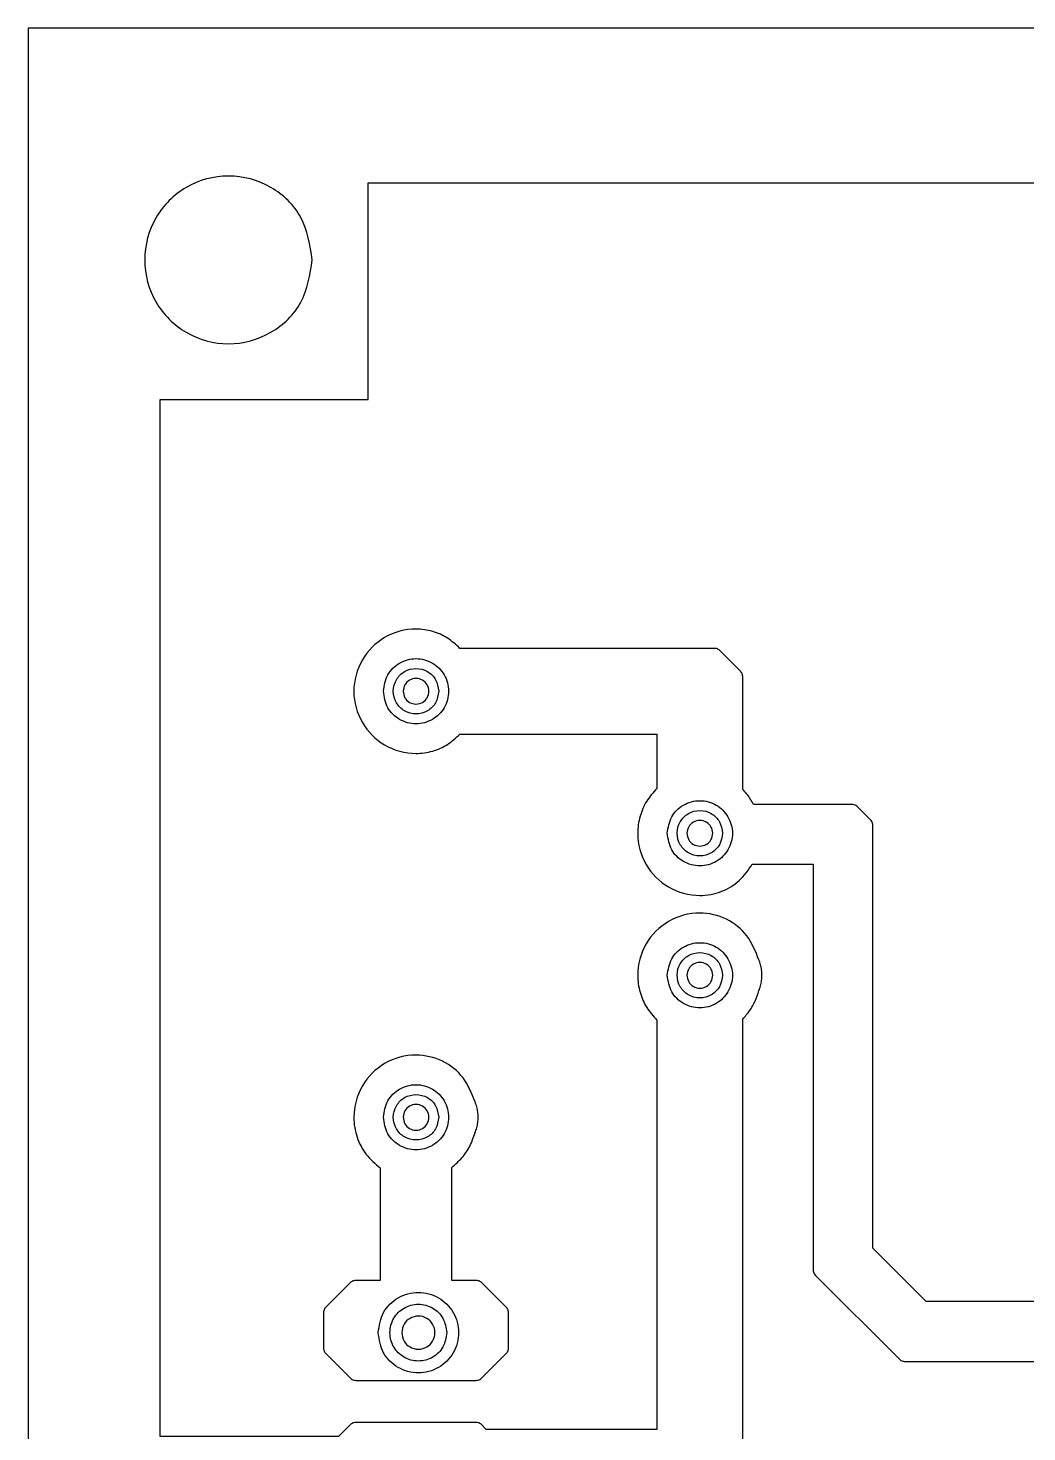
# Model space of a CAD drawing. Extents: x 3 to 107, y 3 to 87.
# Drawn here: x 3.17 to 21.05, y 61.79 to 86.9 of the extents above; entities that cross this region are included whole.
import ezdxf

# ---------------------------------------------------------------- set-up
doc = ezdxf.new("R2010")
doc.units = 0
doc.layers.add('ScottBernardi_VCdelay_PCB', color=7, linetype='CONTINUOUS')

msp = doc.modelspace()

# ---------------------------------------------------------------- linework, layer by layer
at = {"layer": 'ScottBernardi_VCdelay_PCB', "color": 7}
for points in [[(3.175, 2.94005), (107.362272, 2.94005), (107.362272, 86.901161), (3.175, 86.901161), (3.175, 2.94005), (3.175, 2.94005)], [(8.946797, 61.923083), (8.733367, 61.709653), (5.536847, 61.709653), (5.536847, 80.255181), (9.262533, 80.255181), (9.262533, 84.136089), (41.367781, 84.136089), (41.470086, 84.033783), (41.392828, 83.956878)], [(15.460839, 75.806653), (10.902244, 75.806653)], [(15.926153, 75.396019), (15.554325, 75.7682)], [(15.964958, 73.283586), (15.964958, 75.302533)], [(10.902244, 74.272422), (14.430375, 74.272422), (14.430375, 73.300872)], [(17.925344, 73.012653), (16.158986, 73.012653)], [(18.254486, 72.738544), (18.018831, 72.9742)], [(27.144839, 65.119956), (27.384375, 64.880419), (27.384375, 64.123006), (19.250025, 64.123006), (18.293292, 65.079739), (18.293292, 72.645058)], [(16.136408, 71.944089), (17.224375, 71.944089), (17.224375, 64.692036), (17.224375, 64.692036)], [(14.430375, 69.158203), (14.430375, 61.836653), (11.375319, 61.836653), (11.288889, 61.923083)], [(15.964958, 52.963233), (15.964958, 69.175842)], [(9.477375, 66.513428), (9.477375, 64.501536), (9.040283, 64.501536)], [(11.195403, 64.501536), (10.757958, 64.501536), (10.757958, 66.523658)], [(17.263181, 64.598197), (18.768836, 63.092894)], [(8.946797, 64.463083), (8.500181, 64.016467)], [(11.735506, 64.016467), (11.288889, 64.463083), (11.288889, 64.463083)], [(8.461375, 63.922981), (8.461375, 63.291861)], [(11.774311, 63.291861), (11.774311, 63.922981)], [(8.500181, 63.198375), (8.946797, 62.752111)], [(11.288889, 62.752111), (11.735506, 63.198375)], [(18.862322, 63.054089), (87.775344, 63.054089)], [(9.040283, 62.713306), (11.195403, 62.713306)], [(11.195403, 61.961889), (9.040283, 61.961889)]]:
    msp.add_lwpolyline(points, dxfattribs=at)
for points, knots in [([(8.262408, 82.754964), (8.221195, 82.490557), (8.139988, 81.969573), (7.542852, 81.395923), (6.763818, 81.183391), (5.976629, 81.395981), (5.403525, 81.969553), (5.190758, 82.754964), (5.403525, 83.540375), (5.976629, 84.113947), (6.763818, 84.326537), (7.542852, 84.114004), (8.139988, 83.540355), (8.221195, 83.01937), (8.262408, 82.754964)], [0, 0, 0, 0, 0.784233, 1.545245, 2.32965, 3.113903, 3.87497, 4.659224, 5.443477, 6.204544, 6.988798, 7.773202, 8.534214, 9.318447, 9.318447, 9.318447, 9.318447]), ([(10.902244, 75.806653), (10.831626, 75.872101), (10.689659, 76.003672), (10.415953, 76.123192), (10.025255, 76.179496), (9.535099, 76.04663), (9.11086, 75.621738), (8.952376, 75.039713), (9.110861, 74.457694), (9.535098, 74.032785), (10.025252, 73.899972), (10.415918, 73.95616), (10.689669, 74.075474), (10.831628, 74.206997), (10.902244, 74.272422)], [0, 0, 0, 0, 0.287223, 0.57741, 0.879243, 1.460272, 2.024735, 2.605765, 3.186794, 3.751257, 4.332286, 4.634106, 4.924223, 5.211388, 5.211388, 5.211388, 5.211388]), ([(9.534878, 75.039714), (9.550957, 74.937054), (9.582655, 74.734668), (9.814597, 74.511933), (10.117164, 74.429018), (10.422937, 74.511954), (10.645651, 74.734615), (10.728782, 75.039714), (10.645651, 75.344813), (10.422937, 75.567473), (10.117164, 75.65041), (9.814597, 75.567495), (9.582655, 75.34476), (9.550957, 75.142374), (9.534878, 75.039714)], [0, 0, 0, 0, 0.304537, 0.600368, 0.904904, 1.209529, 1.505481, 1.810041, 2.114602, 2.410553, 2.715178, 3.019714, 3.315546, 3.620082, 3.620082, 3.620082, 3.620082]), ([(15.554325, 75.7682), (15.545524, 75.775689), (15.527973, 75.790624), (15.495346, 75.803963), (15.472367, 75.805754), (15.460839, 75.806653)], [0, 0, 0, 0, 0.034529, 0.06886, 0.103423, 0.103423, 0.103423, 0.103423]), ([(10.524419, 75.039714), (10.51321, 75.11135), (10.491116, 75.252547), (10.329153, 75.407857), (10.118075, 75.465521), (9.904788, 75.407879), (9.749531, 75.252494), (9.691849, 75.039714), (9.749531, 74.826934), (9.904788, 74.671549), (10.118075, 74.613907), (10.329153, 74.67157), (10.491116, 74.82688), (10.51321, 74.968078), (10.524419, 75.039714)], [0, 0, 0, 0, 0.212483, 0.418817, 0.631365, 0.843824, 1.050038, 1.262497, 1.474957, 1.68117, 1.89363, 2.106178, 2.312511, 2.524995, 2.524995, 2.524995, 2.524995]), ([(10.524419, 75.039714), (10.51321, 75.11135), (10.491116, 75.252547), (10.329153, 75.407857), (10.118075, 75.465521), (9.904788, 75.407879), (9.749531, 75.252494), (9.691849, 75.039714), (9.749531, 74.826934), (9.904788, 74.671549), (10.118075, 74.613907), (10.329153, 74.67157), (10.491116, 74.82688), (10.51321, 74.968078), (10.524419, 75.039714)], [0, 0, 0, 0, 0.212483, 0.418817, 0.631365, 0.843824, 1.050038, 1.262497, 1.474957, 1.68117, 1.89363, 2.106178, 2.312511, 2.524995, 2.524995, 2.524995, 2.524995]), ([(15.964958, 75.302533), (15.964045, 75.31412), (15.962228, 75.337158), (15.948641, 75.369743), (15.933663, 75.387244), (15.926153, 75.396019)], [0, 0, 0, 0, 0.034731, 0.069054, 0.103576, 0.103576, 0.103576, 0.103576]), ([(9.887656, 75.039714), (9.893998, 75.080197), (9.906506, 75.160038), (9.997992, 75.247993), (10.117489, 75.280756), (10.23826, 75.247972), (10.326209, 75.160089), (10.359081, 75.03967), (10.326267, 74.919228), (10.23824, 74.831357), (10.117489, 74.79872), (9.998012, 74.831335), (9.906447, 74.919283), (9.893981, 74.999172), (9.887656, 75.039714)], [0, 0, 0, 0, 0.1201, 0.236862, 0.357134, 0.477495, 0.594377, 0.714501, 0.834777, 0.951603, 1.071943, 1.192195, 1.308901, 1.429153, 1.429153, 1.429153, 1.429153]), ([(14.430375, 73.300872), (14.364853, 73.228033), (14.233037, 73.081498), (14.114462, 72.802316), (14.057818, 72.408654), (14.190771, 71.917106), (14.615246, 71.493), (15.134352, 71.351752), (15.582767, 71.435352), (15.919032, 71.634728), (16.063891, 71.840885), (16.136408, 71.944089)], [0, 0, 0, 0, 0.292295, 0.588027, 0.893704, 1.474734, 2.039196, 2.620226, 3.009276, 3.383354, 3.758344, 3.758344, 3.758344, 3.758344]), ([(14.614878, 72.499714), (14.630957, 72.397054), (14.662655, 72.194668), (14.894598, 71.971934), (15.19713, 71.889022), (15.502853, 71.971934), (15.725406, 72.194668), (15.808379, 72.499714), (15.725406, 72.80476), (15.502853, 73.027494), (15.19713, 73.110406), (14.894598, 73.027494), (14.662655, 72.80476), (14.630957, 72.602374), (14.614878, 72.499714)], [0, 0, 0, 0, 0.304537, 0.600368, 0.904904, 1.209441, 1.505272, 1.809809, 2.114345, 2.410176, 2.714713, 3.01925, 3.315081, 3.619618, 3.619618, 3.619618, 3.619618]), ([(16.158986, 73.012653), (16.140874, 73.045372), (16.104796, 73.110548), (16.039834, 73.201522), (15.989893, 73.256257), (15.964958, 73.283586)], [0, 0, 0, 0, 0.112142, 0.223381, 0.334303, 0.334303, 0.334303, 0.334303]), ([(15.604067, 72.499714), (15.592887, 72.571343), (15.570855, 72.712494), (15.409073, 72.867878), (15.19804, 72.925517), (14.984789, 72.867878), (14.829531, 72.712494), (14.771849, 72.499714), (14.829531, 72.286933), (14.984789, 72.13155), (15.19804, 72.073911), (15.409073, 72.13155), (15.570855, 72.286933), (15.592887, 72.428085), (15.604067, 72.499714)], [0, 0, 0, 0, 0.21246, 0.418673, 0.631132, 0.843592, 1.049805, 1.262265, 1.474725, 1.680938, 1.893397, 2.105857, 2.31207, 2.52453, 2.52453, 2.52453, 2.52453]), ([(15.604067, 72.499714), (15.592887, 72.571343), (15.570855, 72.712494), (15.409073, 72.867878), (15.19804, 72.925517), (14.984789, 72.867878), (14.829531, 72.712494), (14.771849, 72.499714), (14.829531, 72.286933), (14.984789, 72.13155), (15.19804, 72.073911), (15.409073, 72.13155), (15.570855, 72.286933), (15.592887, 72.428085), (15.604067, 72.499714)], [0, 0, 0, 0, 0.21246, 0.418673, 0.631132, 0.843592, 1.049805, 1.262265, 1.474725, 1.680938, 1.893397, 2.105857, 2.31207, 2.52453, 2.52453, 2.52453, 2.52453]), ([(18.018831, 72.9742), (18.010057, 72.981688), (17.992562, 72.99662), (17.959937, 73.009994), (17.936927, 73.011763), (17.925344, 73.012653)], [0, 0, 0, 0, 0.034467, 0.068725, 0.103444, 0.103444, 0.103444, 0.103444]), ([(14.967656, 72.499714), (14.973998, 72.540197), (14.986505, 72.620038), (15.077993, 72.707992), (15.197455, 72.740752), (15.318175, 72.707993), (15.405964, 72.620036), (15.438678, 72.49967), (15.406021, 72.379281), (15.318155, 72.291337), (15.197455, 72.258724), (15.078013, 72.291336), (14.986446, 72.379283), (14.973981, 72.459172), (14.967656, 72.499714)], [0, 0, 0, 0, 0.1201, 0.236862, 0.357134, 0.477407, 0.594168, 0.714269, 0.83452, 0.951227, 1.071478, 1.19173, 1.308436, 1.428688, 1.428688, 1.428688, 1.428688]), ([(18.293292, 72.645058), (18.292372, 72.656568), (18.290538, 72.679528), (18.276916, 72.712065), (18.26199, 72.729685), (18.254486, 72.738544)], [0, 0, 0, 0, 0.034498, 0.068821, 0.10353, 0.10353, 0.10353, 0.10353]), ([(16.254236, 70.234528), (16.194632, 70.385452), (16.07645, 70.684705), (15.682541, 70.996164), (15.167399, 71.116971), (14.615378, 70.966379), (14.190725, 70.542335), (14.057832, 70.05069), (14.114443, 69.656918), (14.233014, 69.377605), (14.36485, 69.231045), (14.430375, 69.158203)], [0, 0, 0, 0, 0.479863, 0.95147, 1.439591, 2.020621, 2.585083, 3.166113, 3.472036, 3.767852, 4.060157, 4.060157, 4.060157, 4.060157]), ([(14.614878, 69.959714), (14.630957, 69.857054), (14.662655, 69.654668), (14.894598, 69.431934), (15.19713, 69.349022), (15.502853, 69.431934), (15.725406, 69.654668), (15.808379, 69.959714), (15.725406, 70.26476), (15.502853, 70.487494), (15.19713, 70.570406), (14.894598, 70.487494), (14.662655, 70.26476), (14.630957, 70.062374), (14.614878, 69.959714)], [0, 0, 0, 0, 0.304537, 0.600368, 0.904904, 1.209441, 1.505272, 1.809809, 2.114345, 2.410176, 2.714713, 3.01925, 3.315081, 3.619618, 3.619618, 3.619618, 3.619618]), ([(15.604067, 69.959714), (15.592887, 70.031343), (15.570855, 70.172494), (15.409073, 70.327878), (15.19804, 70.385517), (14.984789, 70.327878), (14.829531, 70.172494), (14.771849, 69.959714), (14.829531, 69.746933), (14.984789, 69.59155), (15.19804, 69.533911), (15.409073, 69.59155), (15.570855, 69.746933), (15.592887, 69.888085), (15.604067, 69.959714)], [0, 0, 0, 0, 0.21246, 0.418673, 0.631132, 0.843592, 1.049805, 1.262265, 1.474725, 1.680938, 1.893397, 2.105857, 2.31207, 2.52453, 2.52453, 2.52453, 2.52453]), ([(15.604067, 69.959714), (15.592887, 70.031343), (15.570855, 70.172494), (15.409073, 70.327878), (15.19804, 70.385517), (14.984789, 70.327878), (14.829531, 70.172494), (14.771849, 69.959714), (14.829531, 69.746933), (14.984789, 69.59155), (15.19804, 69.533911), (15.409073, 69.59155), (15.570855, 69.746933), (15.592887, 69.888085), (15.604067, 69.959714)], [0, 0, 0, 0, 0.21246, 0.418673, 0.631132, 0.843592, 1.049805, 1.262265, 1.474725, 1.680938, 1.893397, 2.105857, 2.31207, 2.52453, 2.52453, 2.52453, 2.52453]), ([(14.967656, 69.959714), (14.973981, 70.000256), (14.986446, 70.080145), (15.078013, 70.168092), (15.197455, 70.200703), (15.318153, 70.168092), (15.406028, 70.080145), (15.438664, 69.959714), (15.406028, 69.839283), (15.318153, 69.751336), (15.197455, 69.718724), (15.078013, 69.751336), (14.986446, 69.839283), (14.973981, 69.919172), (14.967656, 69.959714)], [0, 0, 0, 0, 0.120252, 0.236958, 0.35721, 0.477461, 0.594168, 0.714419, 0.834671, 0.951378, 1.071629, 1.191881, 1.308587, 1.428839, 1.428839, 1.428839, 1.428839]), ([(16.254236, 69.684547), (16.265116, 69.713384), (16.287055, 69.771533), (16.305249, 69.864295), (16.311836, 69.959631), (16.305242, 70.054937), (16.287042, 70.147579), (16.265115, 70.205695), (16.254236, 70.234528)], [0, 0, 0, 0, 0.092331, 0.18618, 0.282352, 0.378275, 0.472035, 0.564354, 0.564354, 0.564354, 0.564354]), ([(15.964958, 69.175842), (16.007978, 69.224685), (16.094339, 69.322739), (16.193442, 69.495201), (16.233866, 69.621104), (16.254236, 69.684547)], [0, 0, 0, 0, 0.194985, 0.391433, 0.590975, 0.590975, 0.590975, 0.590975]), ([(11.174236, 67.694528), (11.114632, 67.845452), (10.99645, 68.144704), (10.602541, 68.456165), (10.0874, 68.576967), (9.535347, 68.426388), (9.110679, 68.00211), (8.972764, 67.491862), (9.045818, 67.061612), (9.210836, 66.740367), (9.388757, 66.588879), (9.477375, 66.513428)], [0, 0, 0, 0, 0.479863, 0.95147, 1.439591, 2.020624, 2.585151, 3.166421, 3.527749, 3.876868, 4.223304, 4.223304, 4.223304, 4.223304]), ([(9.534878, 67.419361), (9.550968, 67.316785), (9.582697, 67.114508), (9.814629, 66.891924), (10.117164, 66.809019), (10.422904, 66.891946), (10.645616, 67.114456), (10.728782, 67.419517), (10.645687, 67.724654), (10.422971, 67.947464), (10.117163, 68.030412), (9.814564, 67.947486), (9.582612, 67.7246), (9.550945, 67.522105), (9.534878, 67.419361)], [0, 0, 0, 0, 0.304297, 0.600063, 0.904597, 1.209218, 1.505105, 1.809426, 2.114226, 2.410242, 2.71487, 3.01941, 3.315306, 3.620082, 3.620082, 3.620082, 3.620082]), ([(10.524419, 67.419361), (10.513221, 67.491081), (10.491158, 67.632388), (10.329186, 67.787849), (10.118075, 67.845523), (9.904754, 67.78787), (9.749496, 67.632336), (9.691849, 67.419517), (9.749567, 67.206775), (9.904821, 67.05154), (10.118075, 66.993908), (10.329121, 67.051562), (10.491073, 67.20672), (10.513199, 67.347809), (10.524419, 67.419361)], [0, 0, 0, 0, 0.212723, 0.419121, 0.631672, 0.844135, 1.050413, 1.263113, 1.475333, 1.681481, 1.893937, 2.106482, 2.312751, 2.524995, 2.524995, 2.524995, 2.524995]), ([(10.524419, 67.419361), (10.513221, 67.491081), (10.491158, 67.632388), (10.329186, 67.787849), (10.118075, 67.845523), (9.904754, 67.78787), (9.749496, 67.632336), (9.691849, 67.419517), (9.749567, 67.206775), (9.904821, 67.05154), (10.118075, 66.993908), (10.329121, 67.051562), (10.491073, 67.20672), (10.513199, 67.347809), (10.524419, 67.419361)], [0, 0, 0, 0, 0.212723, 0.419121, 0.631672, 0.844135, 1.050413, 1.263113, 1.475333, 1.681481, 1.893937, 2.106482, 2.312751, 2.524995, 2.524995, 2.524995, 2.524995]), ([(9.887656, 67.419361), (9.893986, 67.459928), (9.906463, 67.539878), (9.997959, 67.627985), (10.117489, 67.660758), (10.238293, 67.627963), (10.326245, 67.539931), (10.359081, 67.419473), (10.326231, 67.299069), (10.238206, 67.211348), (10.117489, 67.178722), (9.998044, 67.211327), (9.906489, 67.299123), (9.893993, 67.378903), (9.887656, 67.419361)], [0, 0, 0, 0, 0.12034, 0.237167, 0.357442, 0.477806, 0.594753, 0.715116, 0.835152, 0.951914, 1.072251, 1.192499, 1.309141, 1.429153, 1.429153, 1.429153, 1.429153]), ([(11.174236, 67.144547), (11.185142, 67.173328), (11.20715, 67.23141), (11.225513, 67.324045), (11.232229, 67.419417), (11.225527, 67.514797), (11.207125, 67.607538), (11.185139, 67.66569), (11.174236, 67.694528)], [0, 0, 0, 0, 0.0922, 0.186071, 0.282079, 0.378257, 0.47214, 0.564501, 0.564501, 0.564501, 0.564501]), ([(10.757958, 66.523658), (10.821413, 66.578364), (10.948754, 66.688147), (11.092698, 66.901672), (11.146892, 67.063099), (11.174236, 67.144547)], [0, 0, 0, 0, 0.250669, 0.503049, 0.760065, 0.760065, 0.760065, 0.760065]), ([(17.224375, 64.692036), (17.22529, 64.680444), (17.22711, 64.657373), (17.240728, 64.624706), (17.255674, 64.60706), (17.263181, 64.598197)], [0, 0, 0, 0, 0.034744, 0.069151, 0.103871, 0.103871, 0.103871, 0.103871]), ([(9.040283, 64.501536), (9.028701, 64.500646), (9.00569, 64.498878), (8.973066, 64.485503), (8.955571, 64.470572), (8.946797, 64.463083)], [0, 0, 0, 0, 0.034719, 0.068977, 0.103444, 0.103444, 0.103444, 0.103444]), ([(9.440333, 63.567381), (9.460187, 63.440607), (9.499326, 63.190686), (9.785747, 62.915636), (10.159337, 62.81326), (10.536867, 62.915636), (10.811694, 63.190686), (10.914146, 63.567381), (10.811694, 63.944075), (10.536867, 64.219125), (10.159337, 64.321501), (9.785747, 64.219125), (9.499326, 63.944075), (9.460187, 63.694154), (9.440333, 63.567381)], [0, 0, 0, 0, 0.376067, 0.741375, 1.117442, 1.493509, 1.858817, 2.234884, 2.610951, 2.976259, 3.352326, 3.728393, 4.093701, 4.469767, 4.469767, 4.469767, 4.469767]), ([(11.288889, 64.463083), (11.280115, 64.470572), (11.26262, 64.485503), (11.229996, 64.498878), (11.206985, 64.500646), (11.195403, 64.501536)], [0, 0, 0, 0, 0.034467, 0.068725, 0.103444, 0.103444, 0.103444, 0.103444]), ([(10.668, 63.567381), (10.654009, 63.656858), (10.626427, 63.833249), (10.424278, 64.027487), (10.160467, 64.099683), (9.893881, 64.027487), (9.699894, 63.833247), (9.627715, 63.567336), (9.699837, 63.301403), (9.893901, 63.107176), (10.160467, 63.035127), (10.424258, 63.107175), (10.626485, 63.301405), (10.654025, 63.477845), (10.668, 63.567381)], [0, 0, 0, 0, 0.265423, 0.523245, 0.78884, 1.054435, 1.312257, 1.57768, 1.843255, 2.101021, 2.366596, 2.63217, 2.889937, 3.155511, 3.155511, 3.155511, 3.155511]), ([(8.500181, 64.016467), (8.49267, 64.007691), (8.477693, 63.99019), (8.464105, 63.957605), (8.462289, 63.934568), (8.461375, 63.922981)], [0, 0, 0, 0, 0.034522, 0.068845, 0.103576, 0.103576, 0.103576, 0.103576]), ([(9.863667, 63.567381), (9.871852, 63.619568), (9.887991, 63.722468), (10.005919, 63.835713), (10.159771, 63.877905), (10.315268, 63.83577), (10.42841, 63.722447), (10.470487, 63.567336), (10.428467, 63.412204), (10.315248, 63.298892), (10.159771, 63.256904), (10.005939, 63.298949), (9.887932, 63.412185), (9.871836, 63.515134), (9.863667, 63.567381)], [0, 0, 0, 0, 0.15482, 0.305267, 0.460088, 0.615059, 0.765451, 0.920251, 1.075202, 1.225538, 1.380489, 1.535289, 1.685681, 1.840652, 1.840652, 1.840652, 1.840652]), ([(11.774311, 63.922981), (11.773397, 63.934568), (11.771581, 63.957605), (11.757993, 63.99019), (11.743016, 64.007691), (11.735506, 64.016467)], [0, 0, 0, 0, 0.034731, 0.069054, 0.103576, 0.103576, 0.103576, 0.103576]), ([(8.461375, 63.291861), (8.462297, 63.280328), (8.464137, 63.257322), (8.477689, 63.224735), (8.49267, 63.207178), (8.500181, 63.198375)], [0, 0, 0, 0, 0.034575, 0.068971, 0.103555, 0.103555, 0.103555, 0.103555]), ([(11.735506, 63.198375), (11.743016, 63.207178), (11.757997, 63.224735), (11.771549, 63.257322), (11.773389, 63.280328), (11.774311, 63.291861)], [0, 0, 0, 0, 0.034585, 0.06898, 0.103555, 0.103555, 0.103555, 0.103555]), ([(18.768836, 63.092894), (18.777612, 63.085384), (18.795113, 63.070407), (18.827697, 63.056819), (18.850735, 63.055003), (18.862322, 63.054089)], [0, 0, 0, 0, 0.034522, 0.068845, 0.103576, 0.103576, 0.103576, 0.103576]), ([(8.946797, 62.752111), (8.955562, 62.744532), (8.973009, 62.729444), (9.005676, 62.715965), (9.0287, 62.714196), (9.040283, 62.713306)], [0, 0, 0, 0, 0.034618, 0.068911, 0.103632, 0.103632, 0.103632, 0.103632]), ([(11.195403, 62.713306), (11.206986, 62.714196), (11.23001, 62.715965), (11.262677, 62.729444), (11.280124, 62.744532), (11.288889, 62.752111)], [0, 0, 0, 0, 0.034721, 0.069014, 0.103632, 0.103632, 0.103632, 0.103632]), ([(9.040283, 61.961889), (9.028696, 61.960975), (9.005659, 61.959159), (8.973074, 61.945571), (8.955573, 61.930594), (8.946797, 61.923083)], [0, 0, 0, 0, 0.034731, 0.069054, 0.103576, 0.103576, 0.103576, 0.103576]), ([(11.288889, 61.923083), (11.280113, 61.930594), (11.262612, 61.945571), (11.230028, 61.959159), (11.20699, 61.960975), (11.195403, 61.961889)], [0, 0, 0, 0, 0.034522, 0.068845, 0.103576, 0.103576, 0.103576, 0.103576])]:
    msp.add_open_spline(points, degree=3, knots=knots, dxfattribs=at)

doc.saveas('drawing.dxf')
